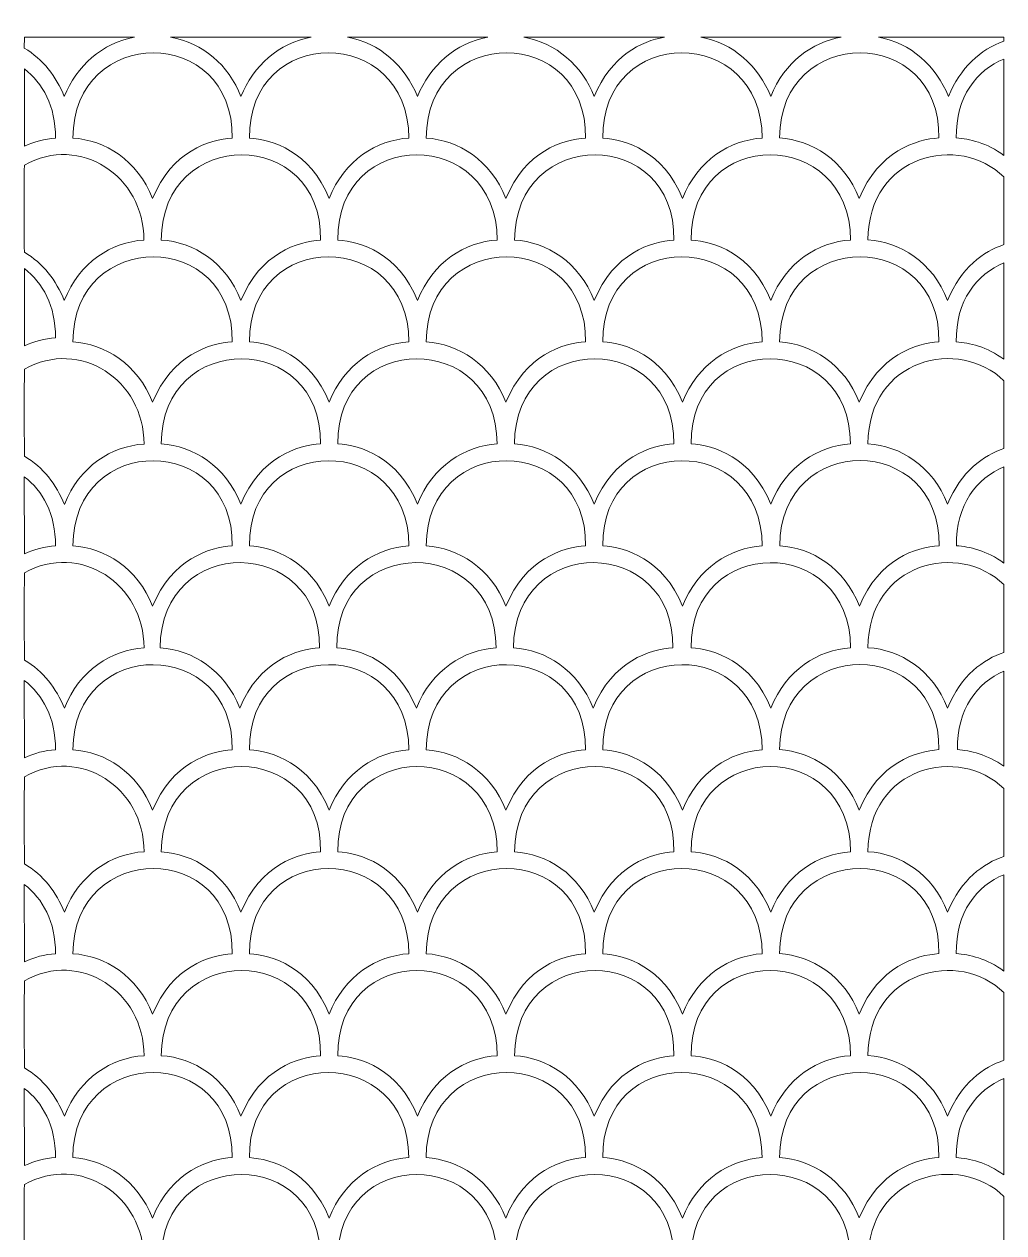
# Model space of a CAD drawing. Header units: centimetres. Extents: x -43 to 43, y -103 to 104.
# Drawn here: x -43 to 43, y -2.1 to 104 of the extents above; entities that cross this region are included whole.
import ezdxf

# ---------------------------------------------------------------- set-up
doc = ezdxf.new("R2010")
doc.units = ezdxf.units.CM
doc.header["$MEASUREMENT"] = 0
doc.layers.add('layer 1', color=7, linetype='Continuous')

msp = doc.modelspace()

# ---------------------------------------------------------------- linework, layer by layer
at = {"layer": 'layer 1', "color": 242, "lineweight": 9}
for points, knots in [([(-31.74404, 88.68978), (-33.06571, 92.06393), (-35.91155, 93.80827), (-38.74036, 93.99376), (-38.74036, 93.99376), (-38.70064, 103.98166), (-24.61232, 103.92757), (-24.74966, 93.99376), (-24.74966, 93.99376), (-26.72084, 93.8784), (-30.06688, 92.82874), (-31.74404, 88.68978)], [0, 0, 0, 0, 0.25, 0.25, 0.25, 0.25, 0.5, 0.5, 0.5, 0.5, 1, 1, 1, 1]), ([(-16.2313, 88.68976), (-14.90961, 92.0639), (-12.06377, 93.80824), (-9.23496, 93.99372), (-9.23496, 93.99372), (-9.27464, 103.98162), (-23.36296, 103.92757), (-23.22566, 93.99376), (-23.22566, 93.99376), (-21.25448, 93.87839), (-17.90844, 92.82872), (-16.2313, 88.68976)], [0, 0, 0, 0, 0.25, 0.25, 0.25, 0.25, 0.5, 0.5, 0.5, 0.5, 1, 1, 1, 1]), ([(-0.71464, 88.68974), (-2.03631, 92.06388), (-4.88215, 93.80823), (-7.71096, 93.99372), (-7.71096, 93.99372), (-7.67124, 103.98162), (6.41708, 103.92753), (6.27974, 93.99372), (6.27974, 93.99372), (4.30856, 93.87835), (0.96252, 92.8287), (-0.71464, 88.68974)], [0, 0, 0, 0, 0.25, 0.25, 0.25, 0.25, 0.5, 0.5, 0.5, 0.5, 1, 1, 1, 1]), ([(14.7981, 88.68972), (16.11979, 92.06386), (18.96563, 93.80819), (21.79444, 93.99368), (21.79444, 93.99368), (21.75476, 103.98158), (7.66644, 103.92753), (7.80374, 93.99372), (7.80374, 93.99372), (9.77492, 93.87835), (13.12096, 92.82868), (14.7981, 88.68972)], [0, 0, 0, 0, 0.25, 0.25, 0.25, 0.25, 0.5, 0.5, 0.5, 0.5, 1, 1, 1, 1]), ([(30.31926, 88.69756), (28.99758, 92.07169), (26.15173, 93.81602), (23.32292, 94.0015), (23.32292, 94.0015), (23.3626, 103.9894), (37.45092, 103.93537), (37.31362, 94.00156), (37.31362, 94.00156), (35.34244, 93.88618), (31.9964, 92.83652), (30.31926, 88.69756)], [0, 0, 0, 0, 0.25, 0.25, 0.25, 0.25, 0.5, 0.5, 0.5, 0.5, 1, 1, 1, 1]), ([(-33.32477, 102.84228), (-33.32477, 102.84228), (-43.00612, 102.84617), (-43.00612, 102.84617), (-43.00612, 102.84617), (-43.00612, 102.84617), (-43.0097, 101.88132), (-43.0097, 101.88132), (-43.0097, 101.88132), (-41.36682, 100.91911), (-40.20872, 99.3893), (-39.49845, 97.63643), (-39.49845, 97.63643), (-38.44616, 100.32283), (-36.14063, 102.35386), (-33.32477, 102.84228)], [0, 0, 0, 0, 0.2, 0.2, 0.2, 0.2, 0.4, 0.4, 0.4, 0.4, 0.6, 0.6, 0.6, 0.6, 1, 1, 1, 1]), ([(-17.82666, 102.8462), (-20.63703, 102.35691), (-22.89186, 100.3339), (-23.98331, 97.64035), (-23.98331, 97.64035), (-25.07234, 100.4206), (-27.32856, 102.35561), (-30.157, 102.84621), (-30.157, 102.84621), (-26.11623, 102.84621), (-21.86877, 102.8462), (-17.82666, 102.8462)], [0, 0, 0, 0, 0.25, 0.25, 0.25, 0.25, 0.5, 0.5, 0.5, 0.5, 1, 1, 1, 1]), ([(-2.29689, 102.84617), (-5.09905, 102.36007), (-7.41859, 100.32595), (-8.47057, 97.64033), (-8.47057, 97.64033), (-9.56265, 100.33543), (-11.81664, 102.35684), (-14.62724, 102.8462), (-14.62724, 102.8462), (-14.62724, 102.8462), (-2.29689, 102.84617), (-2.29689, 102.84617)], [0, 0, 0, 0, 0.25, 0.25, 0.25, 0.25, 0.5, 0.5, 0.5, 0.5, 1, 1, 1, 1]), ([(13.20267, 102.84615), (11.22202, 102.50124), (8.50373, 101.23755), (7.04609, 97.64031), (7.04609, 97.64031), (5.99363, 100.32716), (3.67476, 102.36009), (0.8724, 102.84617), (0.8724, 102.84617), (0.8724, 102.84617), (13.20267, 102.84615), (13.20267, 102.84615)], [0, 0, 0, 0, 0.25, 0.25, 0.25, 0.25, 0.5, 0.5, 0.5, 0.5, 1, 1, 1, 1]), ([(28.73252, 102.84614), (26.18836, 102.40485), (23.75224, 100.68696), (22.55883, 97.64029), (22.55883, 97.64029), (21.46671, 100.33549), (19.21278, 102.35679), (16.40216, 102.84616), (16.40216, 102.84616), (16.40216, 102.84616), (28.73252, 102.84614), (28.73252, 102.84614)], [0, 0, 0, 0, 0.25, 0.25, 0.25, 0.25, 0.5, 0.5, 0.5, 0.5, 1, 1, 1, 1]), ([(43.01594, 102.49677), (40.97701, 101.76271), (39.14679, 100.15364), (38.16229, 97.64029), (38.16229, 97.64029), (37.07017, 100.33549), (34.81624, 102.35679), (32.00562, 102.84616), (32.00562, 102.84616), (32.00562, 102.84616), (43.01596, 102.84616), (43.01596, 102.84616), (43.01596, 102.84616), (43.01596, 102.84616), (43.01594, 102.49677), (43.01594, 102.49677)], [0, 0, 0, 0, 0.2, 0.2, 0.2, 0.2, 0.4, 0.4, 0.4, 0.4, 0.6, 0.6, 0.6, 0.6, 1, 1, 1, 1]), ([(43.01608, 92.4713), (41.55408, 93.56116), (39.96927, 93.93533), (38.83762, 94.00156), (38.83762, 94.00156), (38.78738, 97.63665), (40.642, 99.94881), (43.01608, 100.93006), (43.01608, 100.93006), (43.01608, 100.93006), (43.01608, 92.4713), (43.01608, 92.4713)], [0, 0, 0, 0, 0.25, 0.25, 0.25, 0.25, 0.5, 0.5, 0.5, 0.5, 1, 1, 1, 1]), ([(-43.00559, 93.2877), (-42.13619, 93.68226), (-41.21298, 93.92833), (-40.25972, 93.99082), (-40.25972, 93.99082), (-40.27093, 96.81412), (-41.38853, 98.83576), (-43.00621, 100.05795), (-43.00621, 100.05795), (-43.00621, 100.05795), (-43.00559, 93.2877), (-43.00559, 93.2877)], [0, 0, 0, 0, 0.25, 0.25, 0.25, 0.25, 0.5, 0.5, 0.5, 0.5, 1, 1, 1, 1]), ([(-23.98334, 79.73977), (-25.30501, 83.11391), (-28.15085, 84.85825), (-30.97966, 85.04373), (-30.97966, 85.04373), (-30.93995, 95.03164), (-16.85163, 94.97755), (-16.98896, 85.04374), (-16.98896, 85.04374), (-18.96014, 84.92838), (-22.30618, 83.87872), (-23.98334, 79.73977)], [0, 0, 0, 0, 0.25, 0.25, 0.25, 0.25, 0.5, 0.5, 0.5, 0.5, 1, 1, 1, 1]), ([(-8.4706, 79.73975), (-7.14891, 83.11388), (-4.30307, 84.85822), (-1.47426, 85.04369), (-1.47426, 85.04369), (-1.51395, 95.0316), (-15.60227, 94.97755), (-15.46496, 85.04374), (-15.46496, 85.04374), (-13.49378, 84.92837), (-10.14774, 83.8787), (-8.4706, 79.73975)], [0, 0, 0, 0, 0.25, 0.25, 0.25, 0.25, 0.5, 0.5, 0.5, 0.5, 1, 1, 1, 1]), ([(7.04606, 79.73973), (5.72439, 83.11386), (2.87855, 84.85821), (0.04974, 85.04369), (0.04974, 85.04369), (0.08945, 95.0316), (14.17777, 94.97751), (14.04044, 85.0437), (14.04044, 85.0437), (12.06926, 84.92833), (8.72322, 83.87868), (7.04606, 79.73973)], [0, 0, 0, 0, 0.25, 0.25, 0.25, 0.25, 0.5, 0.5, 0.5, 0.5, 1, 1, 1, 1]), ([(22.5588, 79.73971), (23.88049, 83.11384), (26.72633, 84.85817), (29.55514, 85.04365), (29.55514, 85.04365), (29.51545, 95.03156), (15.42713, 94.97751), (15.56444, 85.0437), (15.56444, 85.0437), (17.53562, 84.92833), (20.88166, 83.87866), (22.5588, 79.73971)], [0, 0, 0, 0, 0.25, 0.25, 0.25, 0.25, 0.5, 0.5, 0.5, 0.5, 1, 1, 1, 1]), ([(-43.00607, 91.62205), (-38.1091, 94.34649), (-32.52139, 90.67458), (-32.49902, 85.04079), (-32.49902, 85.04079), (-35.32783, 84.85531), (-38.17367, 83.11097), (-39.49536, 79.73685), (-39.49536, 79.73685), (-40.2069, 81.49282), (-41.35942, 83.00688), (-43.00605, 83.97214), (-43.00605, 83.97214), (-43.01446, 86.52289), (-43.02148, 89.07153), (-43.00607, 91.62205)], [0, 0, 0, 0, 0.2, 0.2, 0.2, 0.2, 0.4, 0.4, 0.4, 0.4, 0.6, 0.6, 0.6, 0.6, 1, 1, 1, 1]), ([(43.01607, 84.63839), (41.24937, 84.03031), (39.25506, 82.64691), (38.07999, 79.74701), (38.07999, 79.74701), (36.75831, 83.12114), (33.91246, 84.86547), (31.08365, 85.05095), (31.08365, 85.05095), (31.11356, 92.58319), (39.13329, 94.40441), (43.01608, 90.58405), (43.01608, 90.58405), (43.01608, 90.58405), (43.01608, 90.584), (43.01608, 90.584), (43.01608, 90.584), (43.01608, 90.584), (43.01607, 84.63839), (43.01607, 84.63839)], [0, 0, 0, 0, 0.166666667, 0.166666667, 0.166666667, 0.166666667, 0.333333333, 0.333333333, 0.333333333, 0.333333333, 0.5, 0.5, 0.5, 0.5, 0.666666667, 0.666666667, 0.666666667, 0.666666667, 1, 1, 1, 1]), ([(-31.74369, 70.79735), (-33.06537, 74.17149), (-35.9112, 75.91583), (-38.74001, 76.10132), (-38.74001, 76.10132), (-38.7003, 86.08922), (-24.61198, 86.03512), (-24.74931, 76.10132), (-24.74931, 76.10132), (-26.72049, 75.98596), (-30.06654, 74.9363), (-31.74369, 70.79735)], [0, 0, 0, 0, 0.25, 0.25, 0.25, 0.25, 0.5, 0.5, 0.5, 0.5, 1, 1, 1, 1]), ([(-16.22853, 70.79733), (-14.90813, 74.17196), (-12.06294, 75.91738), (-9.2342, 76.10393), (-9.2342, 76.10393), (-9.27767, 86.09181), (-23.36597, 86.03243), (-23.2249, 76.09867), (-23.2249, 76.09867), (-21.25368, 75.98405), (-17.90725, 74.93565), (-16.22853, 70.79733)], [0, 0, 0, 0, 0.25, 0.25, 0.25, 0.25, 0.5, 0.5, 0.5, 0.5, 1, 1, 1, 1]), ([(-0.71429, 70.79731), (-2.03597, 74.17144), (-4.8818, 75.91579), (-7.71061, 76.10128), (-7.71061, 76.10128), (-7.6709, 86.08918), (6.41742, 86.03508), (6.28009, 76.10128), (6.28009, 76.10128), (4.30891, 75.98591), (0.96286, 74.93626), (-0.71429, 70.79731)], [0, 0, 0, 0, 0.25, 0.25, 0.25, 0.25, 0.5, 0.5, 0.5, 0.5, 1, 1, 1, 1]), ([(14.79845, 70.79729), (16.12013, 74.17142), (18.96598, 75.91575), (21.79479, 76.10124), (21.79479, 76.10124), (21.7551, 86.08914), (7.66678, 86.03508), (7.80409, 76.10128), (7.80409, 76.10128), (9.77527, 75.98591), (13.1213, 74.93624), (14.79845, 70.79729)], [0, 0, 0, 0, 0.25, 0.25, 0.25, 0.25, 0.5, 0.5, 0.5, 0.5, 1, 1, 1, 1]), ([(30.31931, 70.79698), (28.99761, 74.17111), (26.15178, 75.91544), (23.32297, 76.10092), (23.32297, 76.10092), (23.36264, 86.08882), (37.45096, 86.03478), (37.31367, 76.10098), (37.31367, 76.10098), (35.34249, 75.9856), (31.99644, 74.93594), (30.31931, 70.79698)], [0, 0, 0, 0, 0.25, 0.25, 0.25, 0.25, 0.5, 0.5, 0.5, 0.5, 1, 1, 1, 1]), ([(43.01605, 74.57077), (41.55407, 75.66059), (39.9693, 76.03475), (38.83767, 76.10098), (38.83767, 76.10098), (38.78742, 79.73603), (40.642, 82.04816), (43.01606, 83.02943), (43.01606, 83.02943), (43.01606, 83.02943), (43.01605, 74.57077), (43.01605, 74.57077)], [0, 0, 0, 0, 0.25, 0.25, 0.25, 0.25, 0.5, 0.5, 0.5, 0.5, 1, 1, 1, 1]), ([(-43.00559, 75.7617), (-42.13619, 76.15626), (-41.21298, 76.40233), (-40.25972, 76.46482), (-40.25972, 76.46482), (-40.27093, 79.28812), (-41.38853, 81.30976), (-43.00621, 82.53195), (-43.00621, 82.53195), (-43.00621, 82.53195), (-43.00559, 75.7617), (-43.00559, 75.7617)], [0, 0, 0, 0, 0.25, 0.25, 0.25, 0.25, 0.5, 0.5, 0.5, 0.5, 1, 1, 1, 1]), ([(-43.00193, 73.71449), (-38.10496, 76.43893), (-32.51725, 72.76702), (-32.49488, 67.13323), (-32.49488, 67.13323), (-35.32369, 66.94775), (-38.16953, 65.20341), (-39.49122, 61.82929), (-39.49122, 61.82929), (-40.20276, 63.58526), (-41.35528, 65.09932), (-43.00191, 66.06458), (-43.00191, 66.06458), (-43.01032, 68.61533), (-43.01734, 71.16397), (-43.00193, 73.71449)], [0, 0, 0, 0, 0.2, 0.2, 0.2, 0.2, 0.4, 0.4, 0.4, 0.4, 0.6, 0.6, 0.6, 0.6, 1, 1, 1, 1]), ([(-23.99267, 61.84721), (-25.31435, 65.22134), (-28.16019, 66.96569), (-30.989, 67.15118), (-30.989, 67.15118), (-30.94928, 77.13908), (-16.86096, 77.08499), (-16.9983, 67.15118), (-16.9983, 67.15118), (-18.96948, 67.03582), (-22.31552, 65.98616), (-23.99267, 61.84721)], [0, 0, 0, 0, 0.25, 0.25, 0.25, 0.25, 0.5, 0.5, 0.5, 0.5, 1, 1, 1, 1]), ([(-8.47993, 61.84719), (-7.15825, 65.22131), (-4.31241, 66.96566), (-1.4836, 67.15114), (-1.4836, 67.15114), (-1.52328, 77.13904), (-15.6116, 77.08499), (-15.4743, 67.15118), (-15.4743, 67.15118), (-13.50312, 67.03581), (-10.15708, 65.98614), (-8.47993, 61.84719)], [0, 0, 0, 0, 0.25, 0.25, 0.25, 0.25, 0.5, 0.5, 0.5, 0.5, 1, 1, 1, 1]), ([(7.03673, 61.84717), (5.71505, 65.22129), (2.86921, 66.96565), (0.0404, 67.15114), (0.0404, 67.15114), (0.08012, 77.13904), (14.16844, 77.08495), (14.0311, 67.15114), (14.0311, 67.15114), (12.05992, 67.03577), (8.71388, 65.98612), (7.03673, 61.84717)], [0, 0, 0, 0, 0.25, 0.25, 0.25, 0.25, 0.5, 0.5, 0.5, 0.5, 1, 1, 1, 1]), ([(22.54947, 61.84715), (23.87115, 65.22127), (26.71699, 66.96561), (29.5458, 67.1511), (29.5458, 67.1511), (29.50612, 77.139), (15.4178, 77.08495), (15.5551, 67.15114), (15.5551, 67.15114), (17.52628, 67.03577), (20.87232, 65.9861), (22.54947, 61.84715)], [0, 0, 0, 0, 0.25, 0.25, 0.25, 0.25, 0.5, 0.5, 0.5, 0.5, 1, 1, 1, 1]), ([(43.01607, 72.69124), (39.13341, 76.51201), (31.11323, 74.69096), (31.08332, 67.15851), (31.08332, 67.15851), (33.91213, 66.97303), (36.75798, 65.2287), (38.07967, 61.85457), (38.07967, 61.85457), (39.2548, 64.75463), (41.24927, 66.13802), (43.01604, 66.74605), (43.01604, 66.74605), (43.01604, 66.74605), (43.01607, 72.69124), (43.01607, 72.69124)], [0, 0, 0, 0, 0.2, 0.2, 0.2, 0.2, 0.4, 0.4, 0.4, 0.4, 0.6, 0.6, 0.6, 0.6, 1, 1, 1, 1]), ([(-31.74333, 52.89855), (-33.065, 56.27268), (-35.91084, 58.01703), (-38.73965, 58.20252), (-38.73965, 58.20252), (-38.69993, 68.19041), (-24.61161, 68.13633), (-24.74895, 58.20252), (-24.74895, 58.20252), (-26.72013, 58.08716), (-30.06617, 57.0375), (-31.74333, 52.89855)], [0, 0, 0, 0, 0.25, 0.25, 0.25, 0.25, 0.5, 0.5, 0.5, 0.5, 1, 1, 1, 1]), ([(-16.23059, 52.89853), (-14.9089, 56.27265), (-12.06306, 58.017), (-9.23425, 58.20248), (-9.23425, 58.20248), (-9.27393, 68.19037), (-23.36225, 68.13633), (-23.22495, 58.20252), (-23.22495, 58.20252), (-21.25377, 58.08715), (-17.90773, 57.03748), (-16.23059, 52.89853)], [0, 0, 0, 0, 0.25, 0.25, 0.25, 0.25, 0.5, 0.5, 0.5, 0.5, 1, 1, 1, 1]), ([(-0.71393, 52.89851), (-2.0356, 56.27263), (-4.88144, 58.01699), (-7.71025, 58.20248), (-7.71025, 58.20248), (-7.67053, 68.19037), (6.41779, 68.13629), (6.28045, 58.20248), (6.28045, 58.20248), (4.30927, 58.08711), (0.96323, 57.03746), (-0.71393, 52.89851)], [0, 0, 0, 0, 0.25, 0.25, 0.25, 0.25, 0.5, 0.5, 0.5, 0.5, 1, 1, 1, 1]), ([(14.79881, 52.89849), (16.1205, 56.27261), (18.96634, 58.01695), (21.79515, 58.20244), (21.79515, 58.20244), (21.75547, 68.19033), (7.66715, 68.13629), (7.80445, 58.20248), (7.80445, 58.20248), (9.77563, 58.08711), (13.12167, 57.03744), (14.79881, 52.89849)], [0, 0, 0, 0, 0.25, 0.25, 0.25, 0.25, 0.5, 0.5, 0.5, 0.5, 1, 1, 1, 1]), ([(30.32866, 52.90441), (29.00697, 56.27855), (26.16113, 58.02288), (23.33231, 58.20836), (23.33231, 58.20836), (23.372, 68.19627), (37.46032, 68.14223), (37.32301, 58.20842), (37.32301, 58.20842), (35.35184, 58.09303), (32.0058, 57.04337), (30.32866, 52.90441)], [0, 0, 0, 0, 0.25, 0.25, 0.25, 0.25, 0.5, 0.5, 0.5, 0.5, 1, 1, 1, 1]), ([(43.01603, 56.68519), (43.01603, 56.68519), (43.01602, 65.13298), (43.01602, 65.13298), (43.01602, 65.13298), (40.64648, 64.14951), (38.79684, 61.83867), (38.84701, 58.20842), (38.84701, 58.20842), (39.97623, 58.14233), (41.55665, 57.76963), (43.01603, 56.68519)], [0, 0, 0, 0, 0.25, 0.25, 0.25, 0.25, 0.5, 0.5, 0.5, 0.5, 1, 1, 1, 1]), ([(-43.00659, 57.49769), (-42.13719, 57.89225), (-41.21398, 58.13832), (-40.26072, 58.20081), (-40.26072, 58.20081), (-40.27193, 61.02411), (-41.38953, 63.04575), (-43.00721, 64.26794), (-43.00721, 64.26794), (-43.00721, 64.26794), (-43.00659, 57.49769), (-43.00659, 57.49769)], [0, 0, 0, 0, 0.25, 0.25, 0.25, 0.25, 0.5, 0.5, 0.5, 0.5, 1, 1, 1, 1]), ([(-43.00162, 55.82836), (-38.10465, 58.5528), (-32.51694, 54.88089), (-32.49457, 49.2471), (-32.49457, 49.2471), (-35.32338, 49.06162), (-38.16922, 47.31728), (-39.49091, 43.94316), (-39.49091, 43.94316), (-40.20245, 45.69913), (-41.35497, 47.21319), (-43.0016, 48.17845), (-43.0016, 48.17845), (-43.01001, 50.7292), (-43.01703, 53.27784), (-43.00162, 55.82836)], [0, 0, 0, 0, 0.2, 0.2, 0.2, 0.2, 0.4, 0.4, 0.4, 0.4, 0.6, 0.6, 0.6, 0.6, 1, 1, 1, 1]), ([(-24.08287, 43.94788), (-25.40454, 47.32203), (-28.25038, 49.06637), (-31.07919, 49.25186), (-31.07919, 49.25186), (-31.03948, 59.23976), (-16.95116, 59.18567), (-17.08849, 49.25186), (-17.08849, 49.25186), (-19.05967, 49.13649), (-22.40571, 48.08683), (-24.08287, 43.94788)], [0, 0, 0, 0, 0.25, 0.25, 0.25, 0.25, 0.5, 0.5, 0.5, 0.5, 1, 1, 1, 1]), ([(-8.57013, 43.94786), (-7.24844, 47.322), (-4.4026, 49.06634), (-1.57379, 49.25182), (-1.57379, 49.25182), (-1.61348, 59.23972), (-15.7018, 59.18567), (-15.56449, 49.25186), (-15.56449, 49.25186), (-13.59331, 49.13648), (-10.24727, 48.08681), (-8.57013, 43.94786)], [0, 0, 0, 0, 0.25, 0.25, 0.25, 0.25, 0.5, 0.5, 0.5, 0.5, 1, 1, 1, 1]), ([(6.94653, 43.94784), (5.62486, 47.32198), (2.77902, 49.06633), (-0.04979, 49.25182), (-0.04979, 49.25182), (-0.01008, 59.23972), (14.07824, 59.18563), (13.94091, 49.25182), (13.94091, 49.25182), (11.96973, 49.13644), (8.62369, 48.08679), (6.94653, 43.94784)], [0, 0, 0, 0, 0.25, 0.25, 0.25, 0.25, 0.5, 0.5, 0.5, 0.5, 1, 1, 1, 1]), ([(22.55987, 43.94673), (23.88156, 47.32085), (26.7274, 49.06519), (29.55621, 49.25068), (29.55621, 49.25068), (29.51652, 59.23857), (15.4282, 59.18453), (15.56551, 49.25072), (15.56551, 49.25072), (17.53669, 49.13535), (20.88273, 48.08568), (22.55987, 43.94673)], [0, 0, 0, 0, 0.25, 0.25, 0.25, 0.25, 0.5, 0.5, 0.5, 0.5, 1, 1, 1, 1]), ([(43.01608, 54.79209), (39.13354, 58.61331), (31.11289, 56.79239), (31.08298, 49.25971), (31.08298, 49.25971), (33.91179, 49.07423), (36.75764, 47.3299), (38.07932, 43.95577), (38.07932, 43.95577), (39.25452, 46.85601), (41.24916, 48.2394), (43.01602, 48.84736), (43.01602, 48.84736), (43.01602, 48.84736), (43.01608, 54.79209), (43.01608, 54.79209)], [0, 0, 0, 0, 0.2, 0.2, 0.2, 0.2, 0.4, 0.4, 0.4, 0.4, 0.6, 0.6, 0.6, 0.6, 1, 1, 1, 1]), ([(-31.74607, 34.99325), (-33.06775, 38.36739), (-35.91358, 40.11173), (-38.74239, 40.29721), (-38.74239, 40.29721), (-38.70268, 50.28512), (-24.61436, 50.23103), (-24.75169, 40.29721), (-24.75169, 40.29721), (-26.72287, 40.18186), (-30.06892, 39.1322), (-31.74607, 34.99325)], [0, 0, 0, 0, 0.25, 0.25, 0.25, 0.25, 0.5, 0.5, 0.5, 0.5, 1, 1, 1, 1]), ([(-16.23333, 34.99323), (-14.91165, 38.36736), (-12.0658, 40.1117), (-9.23699, 40.29717), (-9.23699, 40.29717), (-9.27668, 50.28508), (-23.365, 50.23103), (-23.22769, 40.29721), (-23.22769, 40.29721), (-21.25651, 40.18185), (-17.91048, 39.13218), (-16.23333, 34.99323)], [0, 0, 0, 0, 0.25, 0.25, 0.25, 0.25, 0.5, 0.5, 0.5, 0.5, 1, 1, 1, 1]), ([(-0.71667, 34.99321), (-2.03835, 38.36734), (-4.88418, 40.11169), (-7.71299, 40.29717), (-7.71299, 40.29717), (-7.67328, 50.28508), (6.41504, 50.23099), (6.27771, 40.29717), (6.27771, 40.29717), (4.30653, 40.18181), (0.96048, 39.13216), (-0.71667, 34.99321)], [0, 0, 0, 0, 0.25, 0.25, 0.25, 0.25, 0.5, 0.5, 0.5, 0.5, 1, 1, 1, 1]), ([(14.79607, 34.99319), (16.11775, 38.36732), (18.9636, 40.11165), (21.79241, 40.29713), (21.79241, 40.29713), (21.75272, 50.28504), (7.6644, 50.23099), (7.80171, 40.29717), (7.80171, 40.29717), (9.77289, 40.18181), (13.11892, 39.13214), (14.79607, 34.99319)], [0, 0, 0, 0, 0.25, 0.25, 0.25, 0.25, 0.5, 0.5, 0.5, 0.5, 1, 1, 1, 1]), ([(30.31827, 35.00399), (28.99658, 38.37813), (26.15074, 40.12246), (23.32193, 40.30794), (23.32193, 40.30794), (23.36161, 50.29584), (37.44993, 50.24181), (37.31263, 40.308), (37.31263, 40.308), (35.34145, 40.19261), (31.99541, 39.14296), (30.31827, 35.00399)], [0, 0, 0, 0, 0.25, 0.25, 0.25, 0.25, 0.5, 0.5, 0.5, 0.5, 1, 1, 1, 1]), ([(43.016, 38.85191), (43.016, 38.85191), (43.01601, 47.19546), (43.01601, 47.19546), (43.01601, 47.19546), (40.6899, 46.19115), (38.88769, 43.89314), (38.93723, 40.3091), (38.93723, 40.3091), (40.04321, 40.24437), (41.58202, 39.88552), (43.016, 38.85191)], [0, 0, 0, 0, 0.25, 0.25, 0.25, 0.25, 0.5, 0.5, 0.5, 0.5, 1, 1, 1, 1]), ([(-43.00659, 39.59874), (-42.13719, 39.9933), (-41.21398, 40.23937), (-40.26072, 40.30186), (-40.26072, 40.30186), (-40.27193, 43.12516), (-41.38953, 45.1468), (-43.00721, 46.36899), (-43.00721, 46.36899), (-43.00721, 46.36899), (-43.00659, 39.59874), (-43.00659, 39.59874)], [0, 0, 0, 0, 0.25, 0.25, 0.25, 0.25, 0.5, 0.5, 0.5, 0.5, 1, 1, 1, 1]), ([(-43.00162, 37.93205), (-38.10465, 40.65649), (-32.51694, 36.98458), (-32.49457, 31.35079), (-32.49457, 31.35079), (-35.32338, 31.16531), (-38.16922, 29.42097), (-39.49091, 26.04685), (-39.49091, 26.04685), (-40.20245, 27.80282), (-41.35497, 29.31688), (-43.0016, 30.28214), (-43.0016, 30.28214), (-43.01001, 32.83289), (-43.01703, 35.38153), (-43.00162, 37.93205)], [0, 0, 0, 0, 0.2, 0.2, 0.2, 0.2, 0.4, 0.4, 0.4, 0.4, 0.6, 0.6, 0.6, 0.6, 1, 1, 1, 1]), ([(-23.98341, 26.04349), (-25.30509, 29.41763), (-28.15093, 31.16196), (-30.97974, 31.34746), (-30.97974, 31.34746), (-30.94002, 41.33536), (-16.8517, 41.28127), (-16.98904, 31.34746), (-16.98904, 31.34746), (-18.96022, 31.2321), (-22.30626, 30.18244), (-23.98341, 26.04349)], [0, 0, 0, 0, 0.25, 0.25, 0.25, 0.25, 0.5, 0.5, 0.5, 0.5, 1, 1, 1, 1]), ([(-8.47067, 26.04347), (-7.14899, 29.4176), (-4.30315, 31.16193), (-1.47434, 31.34742), (-1.47434, 31.34742), (-1.51402, 41.33532), (-15.60234, 41.28127), (-15.46504, 31.34746), (-15.46504, 31.34746), (-13.49386, 31.23209), (-10.14782, 30.18242), (-8.47067, 26.04347)], [0, 0, 0, 0, 0.25, 0.25, 0.25, 0.25, 0.5, 0.5, 0.5, 0.5, 1, 1, 1, 1]), ([(7.04599, 26.04345), (5.72431, 29.41758), (2.87847, 31.16192), (0.04966, 31.34742), (0.04966, 31.34742), (0.08938, 41.33532), (14.1777, 41.28123), (14.04036, 31.34742), (14.04036, 31.34742), (12.06918, 31.23205), (8.72314, 30.1824), (7.04599, 26.04345)], [0, 0, 0, 0, 0.25, 0.25, 0.25, 0.25, 0.5, 0.5, 0.5, 0.5, 1, 1, 1, 1]), ([(22.55873, 26.04343), (23.88041, 29.41756), (26.72625, 31.16188), (29.55506, 31.34738), (29.55506, 31.34738), (29.51538, 41.33528), (15.42706, 41.28123), (15.56436, 31.34742), (15.56436, 31.34742), (17.53554, 31.23205), (20.88158, 30.18238), (22.55873, 26.04343)], [0, 0, 0, 0, 0.25, 0.25, 0.25, 0.25, 0.5, 0.5, 0.5, 0.5, 1, 1, 1, 1]), ([(43.01599, 36.88959), (39.13239, 40.70713), (31.11565, 38.88525), (31.08574, 31.35441), (31.08574, 31.35441), (33.91455, 31.16893), (36.76039, 29.4246), (38.08209, 26.05047), (38.08209, 26.05047), (39.25666, 28.94918), (41.24982, 30.33263), (43.01599, 30.9411), (43.01599, 30.9411), (43.01599, 30.9411), (43.01599, 36.88959), (43.01599, 36.88959)], [0, 0, 0, 0, 0.2, 0.2, 0.2, 0.2, 0.4, 0.4, 0.4, 0.4, 0.6, 0.6, 0.6, 0.6, 1, 1, 1, 1]), ([(-31.74414, 17.09293), (-33.06581, 20.46707), (-35.91165, 22.21141), (-38.74046, 22.3969), (-38.74046, 22.3969), (-38.70074, 32.3848), (-24.61242, 32.3307), (-24.74976, 22.3969), (-24.74976, 22.3969), (-26.72094, 22.28154), (-30.06698, 21.23188), (-31.74414, 17.09293)], [0, 0, 0, 0, 0.25, 0.25, 0.25, 0.25, 0.5, 0.5, 0.5, 0.5, 1, 1, 1, 1]), ([(-16.2314, 17.09291), (-14.90971, 20.46704), (-12.06387, 22.21138), (-9.23506, 22.39686), (-9.23506, 22.39686), (-9.27474, 32.38476), (-23.36306, 32.3307), (-23.22576, 22.3969), (-23.22576, 22.3969), (-21.25458, 22.28153), (-17.90854, 21.23186), (-16.2314, 17.09291)], [0, 0, 0, 0, 0.25, 0.25, 0.25, 0.25, 0.5, 0.5, 0.5, 0.5, 1, 1, 1, 1]), ([(-0.71474, 17.09289), (-2.03641, 20.46702), (-4.88225, 22.21137), (-7.71106, 22.39686), (-7.71106, 22.39686), (-7.67134, 32.38476), (6.41698, 32.33066), (6.27964, 22.39686), (6.27964, 22.39686), (4.30846, 22.28149), (0.96242, 21.23184), (-0.71474, 17.09289)], [0, 0, 0, 0, 0.25, 0.25, 0.25, 0.25, 0.5, 0.5, 0.5, 0.5, 1, 1, 1, 1]), ([(14.798, 17.09287), (16.11969, 20.467), (18.96553, 22.21133), (21.79434, 22.39682), (21.79434, 22.39682), (21.75466, 32.38472), (7.66634, 32.33066), (7.80364, 22.39686), (7.80364, 22.39686), (9.77482, 22.28149), (13.12086, 21.23182), (14.798, 17.09287)], [0, 0, 0, 0, 0.25, 0.25, 0.25, 0.25, 0.5, 0.5, 0.5, 0.5, 1, 1, 1, 1]), ([(30.31943, 17.1007), (28.99775, 20.47483), (26.1519, 22.21916), (23.32309, 22.40463), (23.32309, 22.40463), (23.36277, 32.39254), (37.45109, 32.33851), (37.31379, 22.4047), (37.31379, 22.4047), (35.34261, 22.28932), (31.99658, 21.23966), (30.31943, 17.1007)], [0, 0, 0, 0, 0.25, 0.25, 0.25, 0.25, 0.5, 0.5, 0.5, 0.5, 1, 1, 1, 1]), ([(43.01598, 29.33308), (40.64202, 28.35177), (38.78755, 26.03964), (38.83779, 22.4047), (38.83779, 22.4047), (39.96937, 22.33847), (41.55405, 21.96434), (43.01598, 20.87464), (43.01598, 20.87464), (43.01598, 20.87464), (43.01598, 29.33308), (43.01598, 29.33308)], [0, 0, 0, 0, 0.25, 0.25, 0.25, 0.25, 0.5, 0.5, 0.5, 0.5, 1, 1, 1, 1]), ([(-43.00659, 21.69436), (-42.13719, 22.08892), (-41.21398, 22.33499), (-40.26072, 22.39748), (-40.26072, 22.39748), (-40.27193, 25.22078), (-41.38953, 27.24242), (-43.00721, 28.46461), (-43.00721, 28.46461), (-43.00721, 28.46461), (-43.00659, 21.69436), (-43.00659, 21.69436)], [0, 0, 0, 0, 0.25, 0.25, 0.25, 0.25, 0.5, 0.5, 0.5, 0.5, 1, 1, 1, 1]), ([(-23.98344, 8.1429), (-25.30511, 11.51705), (-28.15095, 13.26139), (-30.97976, 13.44688), (-30.97976, 13.44688), (-30.94005, 23.43477), (-16.85173, 23.38069), (-16.98906, 13.44688), (-16.98906, 13.44688), (-18.96024, 13.33151), (-22.30628, 12.28185), (-23.98344, 8.1429)], [0, 0, 0, 0, 0.25, 0.25, 0.25, 0.25, 0.5, 0.5, 0.5, 0.5, 1, 1, 1, 1]), ([(-8.4707, 8.14288), (-7.14901, 11.51702), (-4.30317, 13.26136), (-1.47436, 13.44684), (-1.47436, 13.44684), (-1.51405, 23.43473), (-15.60237, 23.38069), (-15.46506, 13.44688), (-15.46506, 13.44688), (-13.49388, 13.3315), (-10.14784, 12.28183), (-8.4707, 8.14288)], [0, 0, 0, 0, 0.25, 0.25, 0.25, 0.25, 0.5, 0.5, 0.5, 0.5, 1, 1, 1, 1]), ([(7.04596, 8.14286), (5.72429, 11.517), (2.87845, 13.26135), (0.04964, 13.44684), (0.04964, 13.44684), (0.08935, 23.43473), (14.17767, 23.38065), (14.04034, 13.44684), (14.04034, 13.44684), (12.06916, 13.33146), (8.72312, 12.28181), (7.04596, 8.14286)], [0, 0, 0, 0, 0.25, 0.25, 0.25, 0.25, 0.5, 0.5, 0.5, 0.5, 1, 1, 1, 1]), ([(22.5587, 8.14284), (23.88039, 11.51698), (26.72623, 13.26131), (29.55504, 13.4468), (29.55504, 13.4468), (29.51535, 23.43469), (15.42703, 23.38065), (15.56434, 13.44684), (15.56434, 13.44684), (17.53552, 13.33146), (20.88156, 12.28179), (22.5587, 8.14284)], [0, 0, 0, 0, 0.25, 0.25, 0.25, 0.25, 0.5, 0.5, 0.5, 0.5, 1, 1, 1, 1]), ([(-43.00162, 20.02712), (-38.10465, 22.75156), (-32.51694, 19.07965), (-32.49457, 13.44586), (-32.49457, 13.44586), (-35.32338, 13.26038), (-38.16922, 11.51604), (-39.49091, 8.14192), (-39.49091, 8.14192), (-40.20245, 9.89789), (-41.35497, 11.41195), (-43.0016, 12.37721), (-43.0016, 12.37721), (-43.01001, 14.92796), (-43.01703, 17.4766), (-43.00162, 20.02712)], [0, 0, 0, 0, 0.2, 0.2, 0.2, 0.2, 0.4, 0.4, 0.4, 0.4, 0.6, 0.6, 0.6, 0.6, 1, 1, 1, 1]), ([(43.01601, 18.98739), (39.13312, 22.80742), (31.11374, 20.98616), (31.08383, 13.45409), (31.08383, 13.45409), (33.91264, 13.26861), (36.75848, 11.52428), (38.08017, 8.15015), (38.08017, 8.15015), (39.25517, 11.0499), (41.24935, 12.4333), (43.01597, 13.04143), (43.01597, 13.04143), (43.01597, 13.04143), (43.01601, 18.98739), (43.01601, 18.98739)], [0, 0, 0, 0, 0.2, 0.2, 0.2, 0.2, 0.4, 0.4, 0.4, 0.4, 0.6, 0.6, 0.6, 0.6, 1, 1, 1, 1]), ([(-31.75347, -0.80435), (-33.07515, 2.56978), (-35.92098, 4.31413), (-38.74979, 4.49962), (-38.74979, 4.49962), (-38.71008, 14.48752), (-24.62176, 14.43342), (-24.75909, 4.49962), (-24.75909, 4.49962), (-26.73027, 4.38426), (-30.07632, 3.3346), (-31.75347, -0.80435)], [0, 0, 0, 0, 0.25, 0.25, 0.25, 0.25, 0.5, 0.5, 0.5, 0.5, 1, 1, 1, 1]), ([(-16.23831, -0.80437), (-14.91791, 2.57025), (-12.07272, 4.31568), (-9.24398, 4.50223), (-9.24398, 4.50223), (-9.28745, 14.4901), (-23.37575, 14.43073), (-23.23468, 4.49697), (-23.23468, 4.49697), (-21.26346, 4.38234), (-17.91703, 3.33396), (-16.23831, -0.80437)], [0, 0, 0, 0, 0.25, 0.25, 0.25, 0.25, 0.5, 0.5, 0.5, 0.5, 1, 1, 1, 1]), ([(-0.72407, -0.80439), (-2.04575, 2.56973), (-4.89158, 4.31409), (-7.72039, 4.49958), (-7.72039, 4.49958), (-7.68068, 14.48748), (6.40764, 14.43338), (6.27031, 4.49958), (6.27031, 4.49958), (4.29913, 4.38421), (0.95308, 3.33456), (-0.72407, -0.80439)], [0, 0, 0, 0, 0.25, 0.25, 0.25, 0.25, 0.5, 0.5, 0.5, 0.5, 1, 1, 1, 1]), ([(14.78867, -0.80441), (16.11035, 2.56971), (18.9562, 4.31405), (21.78501, 4.49954), (21.78501, 4.49954), (21.74532, 14.48744), (7.657, 14.43338), (7.79431, 4.49958), (7.79431, 4.49958), (9.76549, 4.38421), (13.11152, 3.33454), (14.78867, -0.80441)], [0, 0, 0, 0, 0.25, 0.25, 0.25, 0.25, 0.5, 0.5, 0.5, 0.5, 1, 1, 1, 1]), ([(30.31948, -0.79988), (28.99779, 2.57425), (26.15195, 4.31857), (23.32314, 4.50406), (23.32314, 4.50406), (23.36281, 14.49196), (37.45113, 14.43793), (37.31384, 4.50411), (37.31384, 4.50411), (35.34266, 4.38874), (31.99661, 3.33908), (30.31948, -0.79988)], [0, 0, 0, 0, 0.25, 0.25, 0.25, 0.25, 0.5, 0.5, 0.5, 0.5, 1, 1, 1, 1]), ([(43.01595, 2.97411), (43.01595, 2.97411), (43.01596, 11.43247), (43.01596, 11.43247), (43.01596, 11.43247), (40.64203, 10.45114), (38.78759, 8.13902), (38.83784, 4.50412), (38.83784, 4.50412), (39.9694, 4.43789), (41.55405, 4.06377), (43.01595, 2.97411)], [0, 0, 0, 0, 0.25, 0.25, 0.25, 0.25, 0.5, 0.5, 0.5, 0.5, 1, 1, 1, 1]), ([(-43.00659, 3.79602), (-42.13719, 4.19058), (-41.21398, 4.43665), (-40.26072, 4.49914), (-40.26072, 4.49914), (-40.27193, 7.32244), (-41.38953, 9.34408), (-43.00721, 10.56627), (-43.00721, 10.56627), (-43.00721, 10.56627), (-43.00659, 3.79602), (-43.00659, 3.79602)], [0, 0, 0, 0, 0.25, 0.25, 0.25, 0.25, 0.5, 0.5, 0.5, 0.5, 1, 1, 1, 1]), ([(-23.99277, -9.74965), (-25.31445, -6.37551), (-28.16029, -4.63117), (-30.9891, -4.44569), (-30.9891, -4.44569), (-30.94938, 5.54222), (-16.86106, 5.48813), (-16.9984, -4.44569), (-16.9984, -4.44569), (-18.96958, -4.56104), (-22.31562, -5.6107), (-23.99277, -9.74965)], [0, 0, 0, 0, 0.25, 0.25, 0.25, 0.25, 0.5, 0.5, 0.5, 0.5, 1, 1, 1, 1]), ([(-8.48003, -9.74967), (-7.15835, -6.37554), (-4.31251, -4.6312), (-1.4837, -4.44573), (-1.4837, -4.44573), (-1.52338, 5.54218), (-15.6117, 5.48813), (-15.4744, -4.44569), (-15.4744, -4.44569), (-13.50322, -4.56105), (-10.15718, -5.61072), (-8.48003, -9.74967)], [0, 0, 0, 0, 0.25, 0.25, 0.25, 0.25, 0.5, 0.5, 0.5, 0.5, 1, 1, 1, 1]), ([(7.03663, -9.74969), (5.71495, -6.37556), (2.86911, -4.63121), (0.0403, -4.44573), (0.0403, -4.44573), (0.08002, 5.54218), (14.16834, 5.48809), (14.031, -4.44573), (14.031, -4.44573), (12.05982, -4.56109), (8.71378, -5.61074), (7.03663, -9.74969)], [0, 0, 0, 0, 0.25, 0.25, 0.25, 0.25, 0.5, 0.5, 0.5, 0.5, 1, 1, 1, 1]), ([(22.54937, -9.74971), (23.87105, -6.37558), (26.71689, -4.63125), (29.5457, -4.44577), (29.5457, -4.44577), (29.50602, 5.54214), (15.4177, 5.48809), (15.555, -4.44573), (15.555, -4.44573), (17.52618, -4.56109), (20.87222, -5.61076), (22.54937, -9.74971)], [0, 0, 0, 0, 0.25, 0.25, 0.25, 0.25, 0.5, 0.5, 0.5, 0.5, 1, 1, 1, 1]), ([(-43.0067, 2.13732), (-38.10973, 4.86176), (-32.52202, 1.18985), (-32.49965, -4.44394), (-32.49965, -4.44394), (-35.32846, -4.62942), (-38.1743, -6.37376), (-39.49599, -9.74788), (-39.49599, -9.74788), (-40.20753, -7.99191), (-41.36005, -6.47785), (-43.00668, -5.51259), (-43.00668, -5.51259), (-43.01509, -2.96184), (-43.02211, -0.4132), (-43.0067, 2.13732)], [0, 0, 0, 0, 0.2, 0.2, 0.2, 0.2, 0.4, 0.4, 0.4, 0.4, 0.6, 0.6, 0.6, 0.6, 1, 1, 1, 1]), ([(43.01599, 1.0993), (39.1296, 4.9072), (31.12307, 3.08284), (31.09317, -4.44319), (31.09317, -4.44319), (33.92199, -4.62867), (36.76783, -6.373), (38.08952, -9.74713), (38.08952, -9.74713), (39.26244, -6.85251), (41.25163, -5.46887), (43.01594, -4.85908), (43.01594, -4.85908), (43.01594, -4.85908), (43.01599, 1.0993), (43.01599, 1.0993)], [0, 0, 0, 0, 0.2, 0.2, 0.2, 0.2, 0.4, 0.4, 0.4, 0.4, 0.6, 0.6, 0.6, 0.6, 1, 1, 1, 1])]:
    msp.add_open_spline(points, degree=3, knots=knots, dxfattribs=at)

doc.saveas('drawing.dxf')
